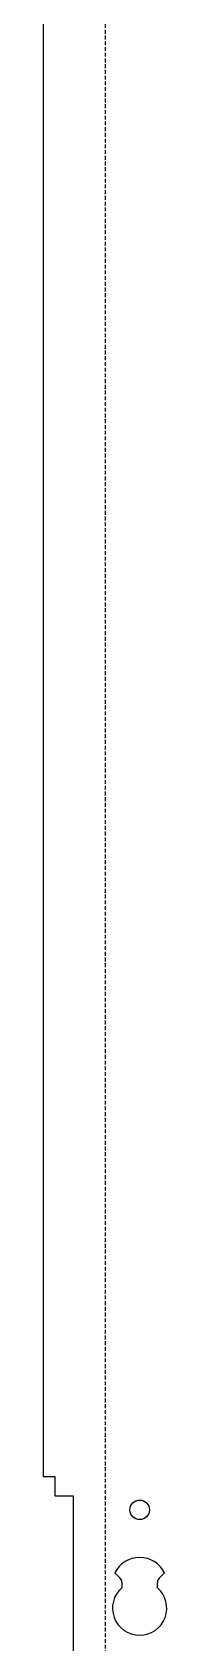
# Model space of a CAD drawing. Header units: millimetres. Extents: x 228 to 755, y -1078 to 1078.
# Drawn here: x 228 to 269, y -19 to 517 of the extents above; entities that cross this region are included whole.
import ezdxf

# ---------------------------------------------------------------- set-up
doc = ezdxf.new("R2010")
doc.units = ezdxf.units.MM
doc.linetypes.add('HIDDEN', pattern=[1.905, 1.27, -0.635])
doc.layers.add('BEND-UP', color=5, linetype='HIDDEN')

msp = doc.modelspace()

# ---------------------------------------------------------------- linework, layer by layer
for p, q in [((227.76, 964), (227.76, 36)), ((231.76, 36), (227.76, 36)), ((231.76, 29.5), (231.76, 36)), ((237.76, 29.5), (231.76, 29.5)), ((237.76, -29.5), (237.76, 29.5)), ((251.52, 4), (253.26, 2.26)), ((253.85, 0.84), (253.85, -0.93)), ((265.65, -0.93), (265.65, 0.84)), ((266.24, 2.26), (267.98, 4))]:
    msp.add_line(p, q)
msp.add_circle((259.75, 25), 3.25)
for centre, radius, start, end in [((259.75, 0), 9.15, 25.9303, 154.0697), ((251.85, 0.84), 2, 360, 45), ((267.65, 0.84), 2, 135, 180), ((259.75, -7.72), 9, 130.9618, 49.0382)]:
    msp.add_arc(centre, radius, start, end)
at = {"layer": 'BEND-UP'}
msp.add_line((248.26, 1044.99), (248.26, -1043.5), dxfattribs=at)

doc.saveas('drawing.dxf')
